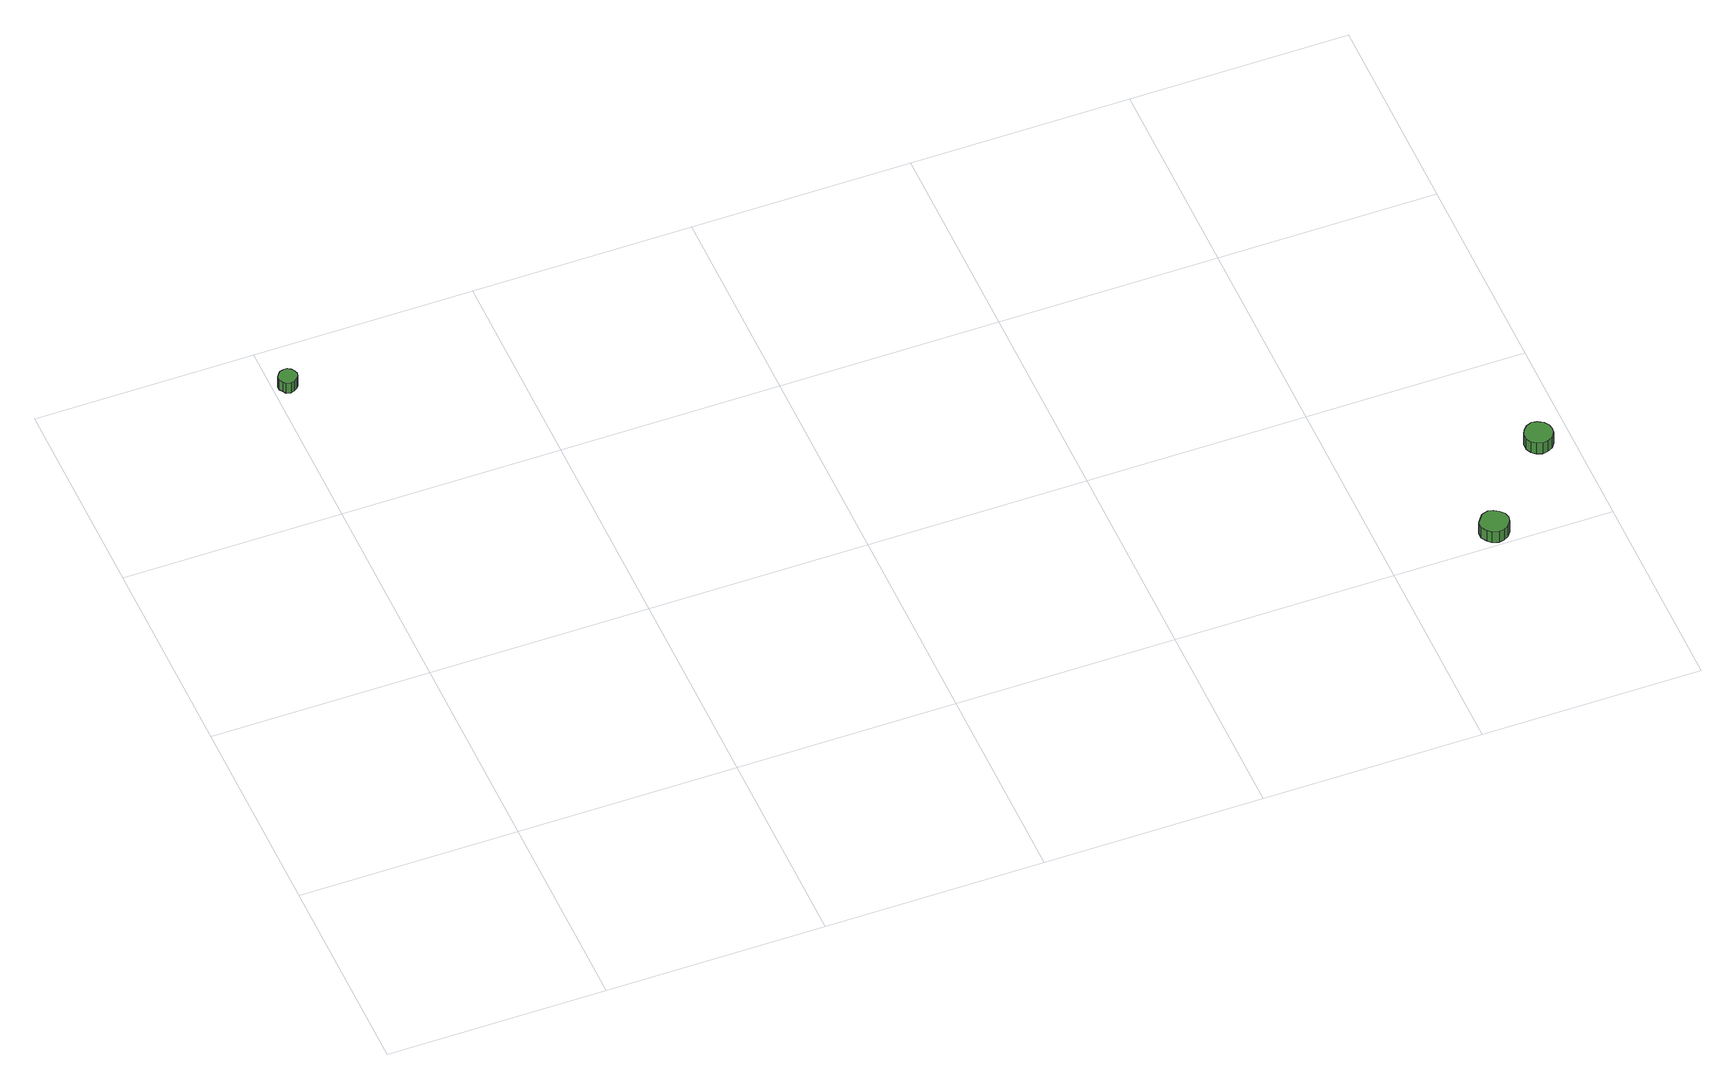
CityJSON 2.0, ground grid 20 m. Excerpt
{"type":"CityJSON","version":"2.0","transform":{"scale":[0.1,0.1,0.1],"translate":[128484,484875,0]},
"CityObjects":{
"tree1":{"type":"SolitaryVegetationObject","attributes":{"function":"something"},"geometry":[{"type":"MultiSurface","lod":"1","boundaries":[[[0,1,2,3,4,5,6,7,8,9,10,11,12,13,14]],[[15,16,17,18,19,20,21,22,23,24,25,26,27,28,29]],[[0,29,28,1]],[[1,28,27,2]],[[2,27,26,3]],[[3,26,25,4]],[[4,25,24,5]],[[5,24,23,6]],[[6,23,22,7]],[[7,22,21,8]],[[8,21,20,9]],[[9,20,19,10]],[[10,19,18,11]],[[11,18,17,12]],[[12,17,16,13]],[[13,16,15,14]],[[14,15,29,0]]]}]},
"tree2":{"type":"SolitaryVegetationObject","attributes":{"function":"something"},"geometry":[{"type":"MultiSurface","lod":"1","boundaries":[[[30,31,32,33,34,35,36,37,38,39,40,41,42,43,44]],[[45,46,47,48,49,50,51,52,53,54,55,56,57,58,59]],[[30,59,58,31]],[[31,58,57,32]],[[32,57,56,33]],[[33,56,55,34]],[[34,55,54,35]],[[35,54,53,36]],[[36,53,52,37]],[[37,52,51,38]],[[38,51,50,39]],[[39,50,49,40]],[[40,49,48,41]],[[41,48,47,42]],[[42,47,46,43]],[[43,46,45,44]],[[44,45,59,30]]]}]},
"tree3":{"type":"SolitaryVegetationObject","attributes":{"function":"something"},"geometry":[{"type":"MultiSurface","lod":"1","boundaries":[[[60,61,62,63,64,65,66,67,68,69,70,71,72,73,74]],[[75,76,77,78,79,80,81,82,83,84,85,86,87,88,89]],[[60,89,88,61]],[[61,88,87,62]],[[62,87,86,63]],[[63,86,85,64]],[[64,85,84,65]],[[65,84,83,66]],[[66,83,82,67]],[[67,82,81,68]],[[68,81,80,69]],[[69,80,79,70]],[[70,79,78,71]],[[71,78,77,72]],[[72,77,76,73]],[[73,76,75,74]],[[74,75,89,60]]]}]}
},
"vertices":[
[22,556,16],[21,559,16],[19,562,16],[16,564,16],[13,564,16],[9,563,16],[7,561,16],[5,558,16],[5,554,16],[7,551,16],[9,548,16],[13,547,16],[16,548,16],[19,550,16],[21,552,16],[21,552,4],[19,550,4],[16,548,4],[13,547,4],[9,548,4],[7,551,4],[5,554,4],[5,558,4],[7,561,4],[9,563,4],[13,564,4],[16,564,4],[19,562,4],[21,559,4],[22,556,4],
[911,16,17],[910,21,17],[906,25,17],[902,28,17],[897,29,17],[891,27,17],[888,23,17],[885,19,17],[885,13,17],[888,8,17],[891,5,17],[897,3,17],[902,4,17],[906,6,17],[910,11,17],[910,11,4],[906,6,4],[902,4,4],[897,3,4],[891,5,4],[888,8,4],[885,13,4],[885,19,4],[888,23,4],[891,27,4],[897,29,4],[902,28,4],[906,25,4],[910,21,4],[911,16,4],
[984,98,17],[983,103,17],[980,107,17],[975,110,17],[970,111,17],[965,109,17],[961,105,17],[959,101,17],[959,95,17],[961,90,17],[965,87,17],[970,85,17],[975,86,17],[980,88,17],[983,93,17],[983,93,4],[980,88,4],[975,86,4],[970,85,4],[965,87,4],[961,90,4],[959,95,4],[959,101,4],[961,105,4],[965,109,4],[970,111,4],[975,110,4],[980,107,4],[983,103,4],[984,98,4]
]}
